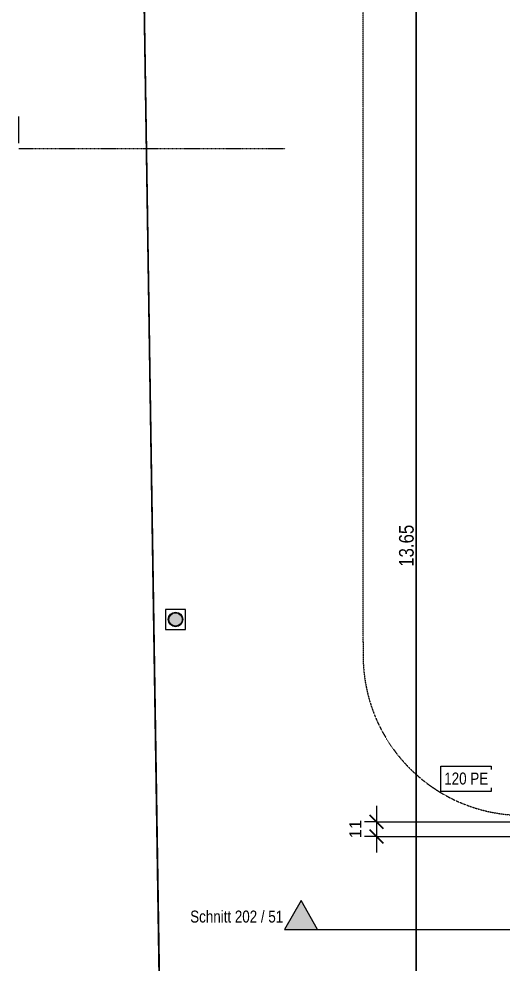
# Model space of a CAD drawing. Header units: millimetres. Extents: x -24363 to 26500, y -21894 to 23000.
# Drawn here: x -18516 to -14877, y -6968 to 130 of the extents above; entities that cross this region are included whole.
import ezdxf

# ---------------------------------------------------------------- set-up
doc = ezdxf.new("R2010")
doc.units = ezdxf.units.MM
for name, pattern in [('E_Leitung_Boden', [3, 2, -1]), ('IMPORT-Strich 6_1mm', [7, 6, -1]), ('IMPORT-Strichpunkt 6_2_2mm Schnitt _3_', [10, 6, -2, 0, -2])]:
    doc.linetypes.add(name, pattern=pattern)
for name, color, linetype, lineweight in [('000 Kataster', 7, 'Continuous', 5), ('000-3 Kataster Parzellengrenzen', 7, 'Continuous', 5), ('110 Bemassungen Ausführung Neu', 7, 'Continuous', 5), ('200 Schnittlinien', 7, 'Continuous', 5), ('320 Sanitär Neu', 7, 'Continuous', 5), ('Allgemeine Beschriftungen', 7, 'Continuous', 5), ('Allgemeines Modell', 7, 'Continuous', 5), ('Bemaßungen', 7, 'Continuous', 9), ('Bemaßungen-50', 7, 'Continuous', 9), ('Leerrohr', 7, 'Continuous', 5), ('Leerrohrformteile', 7, 'Continuous', 5), ('Schnitte', 7, 'Continuous', 9)]:
    doc.layers.add(name, color=color, linetype=linetype, lineweight=lineweight)
doc.layers.add('5773_100 Untergeschoss_dwg', color=7, linetype='Continuous', lineweight=5, true_color=0x767676)
doc.styles.add('Arial Narrow', font='ARIALN.TTF', dxfattribs={"height": 110.000002})
doc.styles.add('Arial_5', font='arial.ttf', dxfattribs={"height": 90})
doc.styles.add('Arial_6', font='arial.ttf', dxfattribs={"width": 0.8, "height": 90})
doc.dimstyles.new('Diagonal_-_1_8_mm_Arial', dxfattribs={"dimscale": 304.8, "dimtxt": 91.823346, "dimasz": 0.328084, "dimexe": 0.393701, "dimexo": 0.246063, "dimgap": 0.287073, "dimtad": 1, "dimdec": 0, "dimlfac": 0.1, "dimzin": 0, "dimdsep": 46, "dimtxsty": 'Arial_5', "dimblk1": 'OBLIQUE', "dimblk2": 'OBLIQUE', "dimsah": 1, "dimcen": 0.09, "dimdle": 0.393701, "dimadec": 3, "dimazin": 2, "dimtfac": 1, "dimtdec": 4, "dimtix": 1, "dimtmove": 0, "dimatfit": 3, "dimfxl": 1, "dimtvp": 1, "dimtfill": 1, "dimtolj": 1, "dimtzin": 0, "dimarcsym": 2})

# ---------------------------------------------------------------- blocks, each defined once
blk = doc.blocks.new('DirectShape - Freifläche-001-17037210-UG')
at = {"layer": 'Allgemeines Modell', "color": 251, "true_color": 0x666666}
for q in [(0, 20448.5), (251.1, 4170.2)]:
    blk.add_line((180.4, 8758.4), q, dxfattribs=at)
at = {"layer": 'Allgemeines Modell', "color": 253, "true_color": 0xa3a3a3}
for p, q in [((180.4, 8758.4), (0, 20448.5)), ((251.1, 4170.2), (180.4, 8758.4))]:
    blk.add_line(p, q, dxfattribs=at)
blk = doc.blocks.new('Modell_Elektroplaner_002_ifc-1-UG')
at = {"layer": 'Allgemeines Modell', "color": 251, "lineweight": 5, "true_color": 0x666666, "rotation": 359.999751747052}
blk.add_blockref('DirectShape - Freifläche-001-17037210-UG', (-17702.2, -11895.4), dxfattribs=at)
blk = doc.blocks.new('tin_E_LR_Bogen_KRS - tin_E_LR_Bogen_KRS-17513141-UG')
at = {"layer": 'Leerrohrformteile', "color": 1, "linetype": 'E_Leitung_Boden', "lineweight": 25, "true_color": 0xff0000}
for p, q in [((0, 1200), (0, 1300)), ((-1300, 0), (-1200, 0))]:
    blk.add_line(p, q, dxfattribs=at)
blk.add_arc((-1200, 1200), 1200, 270, 360, dxfattribs=at)
blk = doc.blocks.new('5773_100 Untergeschoss_dwg-17512464-UG')
at = {"layer": '320 Sanitär Neu', "true_color": 0x002600}
h = blk.add_hatch(color=98, dxfattribs=at)
h.paths.add_polyline_path([(-15514.7, -8921), (-15501.5, -8915.4), (-15490.2, -8906.5), (-15481.5, -8895.1), (-15476.2, -8881.7), (-15474.4, -8867.5), (-15476.4, -8853.3), (-15482.1, -8840.1), (-15490.9, -8828.8), (-15502.4, -8820.1), (-15515.7, -8814.8), (-15530.3, -8813.1), (-15544.2, -8815), (-15557.4, -8820.7), (-15568.7, -8829.5), (-15577.3, -8841), (-15582.7, -8854.3), (-15584.4, -8868.5), (-15582.4, -8882.8), (-15576.8, -8896), (-15567.9, -8907.3), (-15556.5, -8915.9), (-15543.2, -8921.3), (-15528.9, -8923)])
h.paths.add_polyline_path([(-15516, -8916.2), (-15529, -8918), (-15541.9, -8916.4), (-15554, -8911.6), (-15564.4, -8903.7), (-15572.5, -8893.4), (-15577.6, -8881.4), (-15579.4, -8868.5), (-15577.9, -8855.5), (-15572.2, -8842.5), (-15565.1, -8833), (-15554.8, -8825), (-15542.8, -8819.8), (-15529.9, -8818), (-15517, -8819.6), (-15504.9, -8824.5), (-15494.4, -8832.3), (-15486.4, -8842.6), (-15481.3, -8854.6), (-15479.4, -8867.5), (-15481, -8880.5), (-15485.9, -8892.6), (-15493.7, -8903), (-15504, -8911.1), (-15510.6, -8913.9)])
for points in [[(-15564.4, -8903.7), (-15572.5, -8893.4), (-15577.6, -8881.4), (-15579.4, -8868.5), (-15577.9, -8855.5), (-15583.3, -8857.1), (-15584.4, -8870), (-15582.4, -8882.8), (-15577.5, -8894.7), (-15569.9, -8905.2)], [(-15516, -8916.2), (-15504, -8911.1), (-15493.7, -8903), (-15485.9, -8892.6), (-15481, -8880.5), (-15479.4, -8867.5), (-15481.3, -8854.6), (-15486.4, -8842.6), (-15494.4, -8832.3), (-15504.9, -8824.5), (-15517, -8819.6), (-15529.9, -8818), (-15542.8, -8819.8), (-15554.8, -8825), (-15565.1, -8833), (-15573, -8843.4), (-15577.9, -8855.5), (-15579.4, -8868.5), (-15577.6, -8881.4), (-15572.5, -8893.4), (-15564.4, -8903.7), (-15552.9, -8912), (-15541.9, -8916.4), (-15529, -8918), (-15521.9, -8917)]]:
    blk.add_hatch(color=98, dxfattribs=at).paths.add_polyline_path(points)
at = {"layer": '000 Kataster', "color": 251, "linetype": 'IMPORT-Strich 6_1mm', "true_color": 0x656565, "flags": 128}
blk.add_lwpolyline([(4873.3, 15148.2), (6149.9, 10471.2), (-19347.1, 3494.1), (-14741.1, -12120.8)], dxfattribs=at)
at = {"layer": '000 Kataster', "color": 251, "true_color": 0x656565, "flags": 128}
blk.add_lwpolyline([(-20704.3, 8030.3), (-19347.1, 3494.1), (-14741.1, -12120.8), (-19347.1, 3494.1), (-20118.1, 6108.1), (-20695.6, 8032.7)], dxfattribs=at)
at = {"layer": '000-3 Kataster Parzellengrenzen', "color": 251, "lineweight": 25, "true_color": 0x656565, "flags": 128}
blk.add_lwpolyline([(-20695.6, 8032.7), (-20118.1, 6108.1), (-19347.1, 3494.1), (-14741.1, -12120.8), (-19347.1, 3494.1), (-17887.1, 3893.1), (-5781.1, 7205.2), (6149.9, 10471.2), (17033.8, 13448.8)], dxfattribs=at)
at = {"layer": '110 Bemassungen Ausführung Neu', "color": 254, "true_color": 0xcccccc, "flags": 128}
blk.add_lwpolyline([(-12106.3, -14423.7), (-15765.8, -1273.4), (-12106.3, -14423.7), (-11794.6, -15543.7), (-11774.5, -15615.9)], dxfattribs=at)
at = {"layer": '200 Schnittlinien', "linetype": 'IMPORT-Strichpunkt 6_2_2mm Schnitt _3_', "lineweight": 25}
blk.add_line((-17611.9, -5776.2), (-15685.1, -5240), dxfattribs=at)
at = {"layer": '200 Schnittlinien', "lineweight": 25}
blk.add_line((-17622.6, -5737.7), (-17676.2, -5545), dxfattribs=at)
at = {"layer": '320 Sanitär Neu', "color": 98, "true_color": 0x002600}
for p, q in [((-15577.9, -8855.5), (-15583.3, -8857.1)), ((-15564.4, -8903.7), (-15569.9, -8905.2))]:
    blk.add_line(p, q, dxfattribs=at)
at = {"layer": '320 Sanitär Neu', "color": 98, "true_color": 0x002600, "flags": 128}
blk.add_lwpolyline([(-15581.6, -8960.4), (-15437.1, -8920.2), (-15477.3, -8775.7), (-15621.8, -8815.9)], close=True, dxfattribs=at)
at = {"layer": '320 Sanitär Neu', "color": 98, "true_color": 0x002600}
for radius in [55, 50]:
    blk.add_circle((-15529.4, -8868), radius, dxfattribs=at)
at = {"layer": '110 Bemassungen Ausführung Neu', "color": 254, "true_color": 0xcccccc, "insert": (-14017.7, -8036.6), "char_height": 110, "width": 376.891, "attachment_point": 1, "rotation": 105.551, "line_spacing_factor": 0.974696, "style": 'Arial Narrow'}
blk.add_mtext('13.65', dxfattribs=at)
blk = doc.blocks.new('Schnitt - eine Zeile-17117296-UG')
at = {"layer": 'Schnitte'}
blk.add_hatch(color=256, dxfattribs=at).paths.add_polyline_path([(0, 0), (-5, 0), (-2.5, 4.33)])
for p, q in [((-2.5, 4.33), (-5, 0)), ((0, 0), (-2.5, 4.33)), ((-5, 0), (0, 0))]:
    blk.add_line(p, q, dxfattribs=at)
blk = doc.blocks.new('DIMBLOCK19-UG')
at = {"layer": 'Bemaßungen-50'}
for p, q in [((-15828.2, -5779.9), (-15828.2, -6129.9)), ((-15828.2, -5899.9), (-15948.2, -5899.9)), ((-15828.2, -5899.9), (-13701.7, -5899.9)), ((-15828.2, -6009.9), (-15948.2, -6009.9)), ((-15828.2, -6009.9), (-14199, -6009.9))]:
    blk.add_line(p, q, dxfattribs=at)
at = {"layer": 'Bemaßungen-50', "lineweight": 35}
for p, q in [((-15828.2, -5899.9), (-15878.2, -5849.9)), ((-15828.2, -6009.9), (-15878.2, -5959.9)), ((-15828.2, -5899.9), (-15778.2, -5949.9)), ((-15828.2, -6009.9), (-15778.2, -6059.9))]:
    blk.add_line(p, q, dxfattribs=at)
at = {"layer": 'Bemaßungen-50', "color": 0, "insert": (-16032.5, -6024.2), "char_height": 90, "width": 166.13, "attachment_point": 1, "rotation": 90, "line_spacing_factor": 0.941778, "style": 'Arial_5', "bg_fill": 3, "box_fill_scale": 1.25, "bg_fill_color": 256, "bg_fill_true_color": 13158600, "bg_fill_transparency": 0}
blk.add_mtext('11', dxfattribs=at)
blk = doc.blocks.new('_Oblique')
at = {"color": 0, "linetype": 'ByBlock', "lineweight": -2}
blk.add_line((-0.5, -0.5), (0.5, 0.5), dxfattribs=at)

msp = doc.modelspace()

# ---------------------------------------------------------------- linework, layer by layer
at = {"layer": 'Allgemeine Beschriftungen', "color": 1, "lineweight": 18, "true_color": 0xff0000, "flags": 128}
msp.add_lwpolyline([(-15344.2, -5482.1), (-14966.2, -5482.1), (-14966.2, -5671.1), (-15344.2, -5671.1)], close=True, dxfattribs=at)
at = {"layer": 'Leerrohr', "color": 1, "linetype": 'E_Leitung_Boden', "lineweight": 25, "true_color": 0xff0000}
msp.add_line((-15929.2, -4550.8), (-15929.2, 989.9), dxfattribs=at)
at = {"layer": 'Schnitte'}
msp.add_line((-16270.6, -6707.6), (-7423.2, -6707.6), dxfattribs=at)

# ---------------------------------------------------------------- block references
at = {"lineweight": 5}
msp.add_blockref('Modell_Elektroplaner_002_ifc-1-UG', (0, 0), dxfattribs=at)
at = {"layer": '5773_100 Untergeschoss_dwg', "color": 254, "true_color": 0xcccccc, "rotation": 344.449}
msp.add_blockref('5773_100 Untergeschoss_dwg-17512464-UG', (0, 0), dxfattribs=at)
at = {"layer": 'Leerrohrformteile', "color": 1, "linetype": 'E_Leitung_Boden', "lineweight": 25, "true_color": 0xff0000, "rotation": 269.9999999999999}
msp.add_blockref('tin_E_LR_Bogen_KRS - tin_E_LR_Bogen_KRS-17513141-UG', (-15929.2, -5850.8), dxfattribs=at)
at = {"layer": 'Schnitte', "xscale": 49.99999999999997, "yscale": 49.99999999999997, "zscale": 49.99999999999997}
msp.add_blockref('Schnitt - eine Zeile-17117296-UG', (-16270.6, -6707.6), dxfattribs=at)

# ---------------------------------------------------------------- texts
at = {"layer": 'Schnitte', "insert": (-17228.4, -6566.1), "char_height": 90, "width": 827.341, "attachment_point": 1, "style": 'Arial_6'}
msp.add_mtext('Schnitt 202 / 51', dxfattribs=at)

# ---------------------------------------------------------------- next in the draw order: texts
at = {"layer": 'Allgemeine Beschriftungen', "color": 1, "lineweight": 18, "true_color": 0xff0000, "insert": (-15319.2, -5529.6), "char_height": 90, "width": 394.43, "attachment_point": 1, "style": 'Arial_6', "bg_fill": 3, "box_fill_scale": 1.25, "bg_fill_color": 256, "bg_fill_true_color": 13158600, "bg_fill_transparency": 0}
msp.add_mtext('120 PE', dxfattribs=at)

# ---------------------------------------------------------------- next in the draw order: dimensions: what is measured, and where the dimension line sits
at = {"layer": 'Bemaßungen'}
dim = msp.add_linear_dim(base=(-15828.2, -6009.9), p1=(-13626.7, -5899.9), p2=(-14124, -6009.9), angle=90, dimstyle='Diagonal_-_1_8_mm_Arial', override={"dimpost": '<>', "dimfxl": 509.29623}, dxfattribs=at)
dim.commit()
dim.dimension.update_dxf_attribs({"geometry": 'DIMBLOCK19-UG', "text_midpoint": (-15960.9, -5954.9)})

doc.saveas('drawing.dxf')
